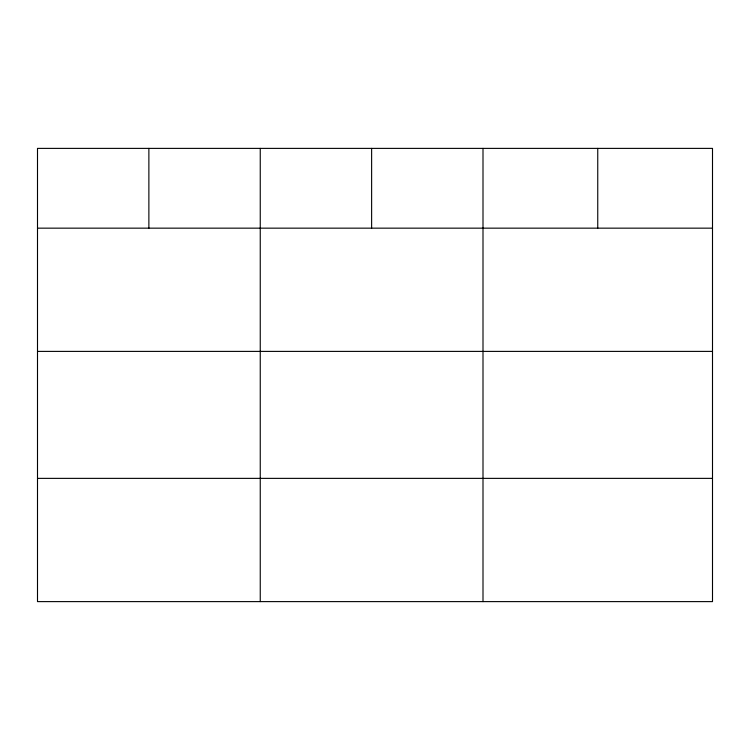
<?xml version="1.0" encoding="UTF-8"?>
<svg xmlns="http://www.w3.org/2000/svg" width="750" height="750" viewBox="0 0 750 750"><rect width="100%" height="100%" fill="white"/><g stroke="black" fill="none" stroke-linecap="round" stroke-linejoin="round"><path stroke-width="1.12" d="M712.5 351.394L712.5 148.387L37.5 148.387L37.5 601.613L712.5 601.613L712.5 351.394L37.5 351.394M37.5 228.159L712.5 228.159M37.5 478.369L712.5 478.369M597.75 148.387L597.75 228.159M483 148.387L483 601.613M371.625 148.387L371.625 228.159M260.25 148.387L260.25 601.613M148.875 148.387L148.875 228.159"/></g></svg>
